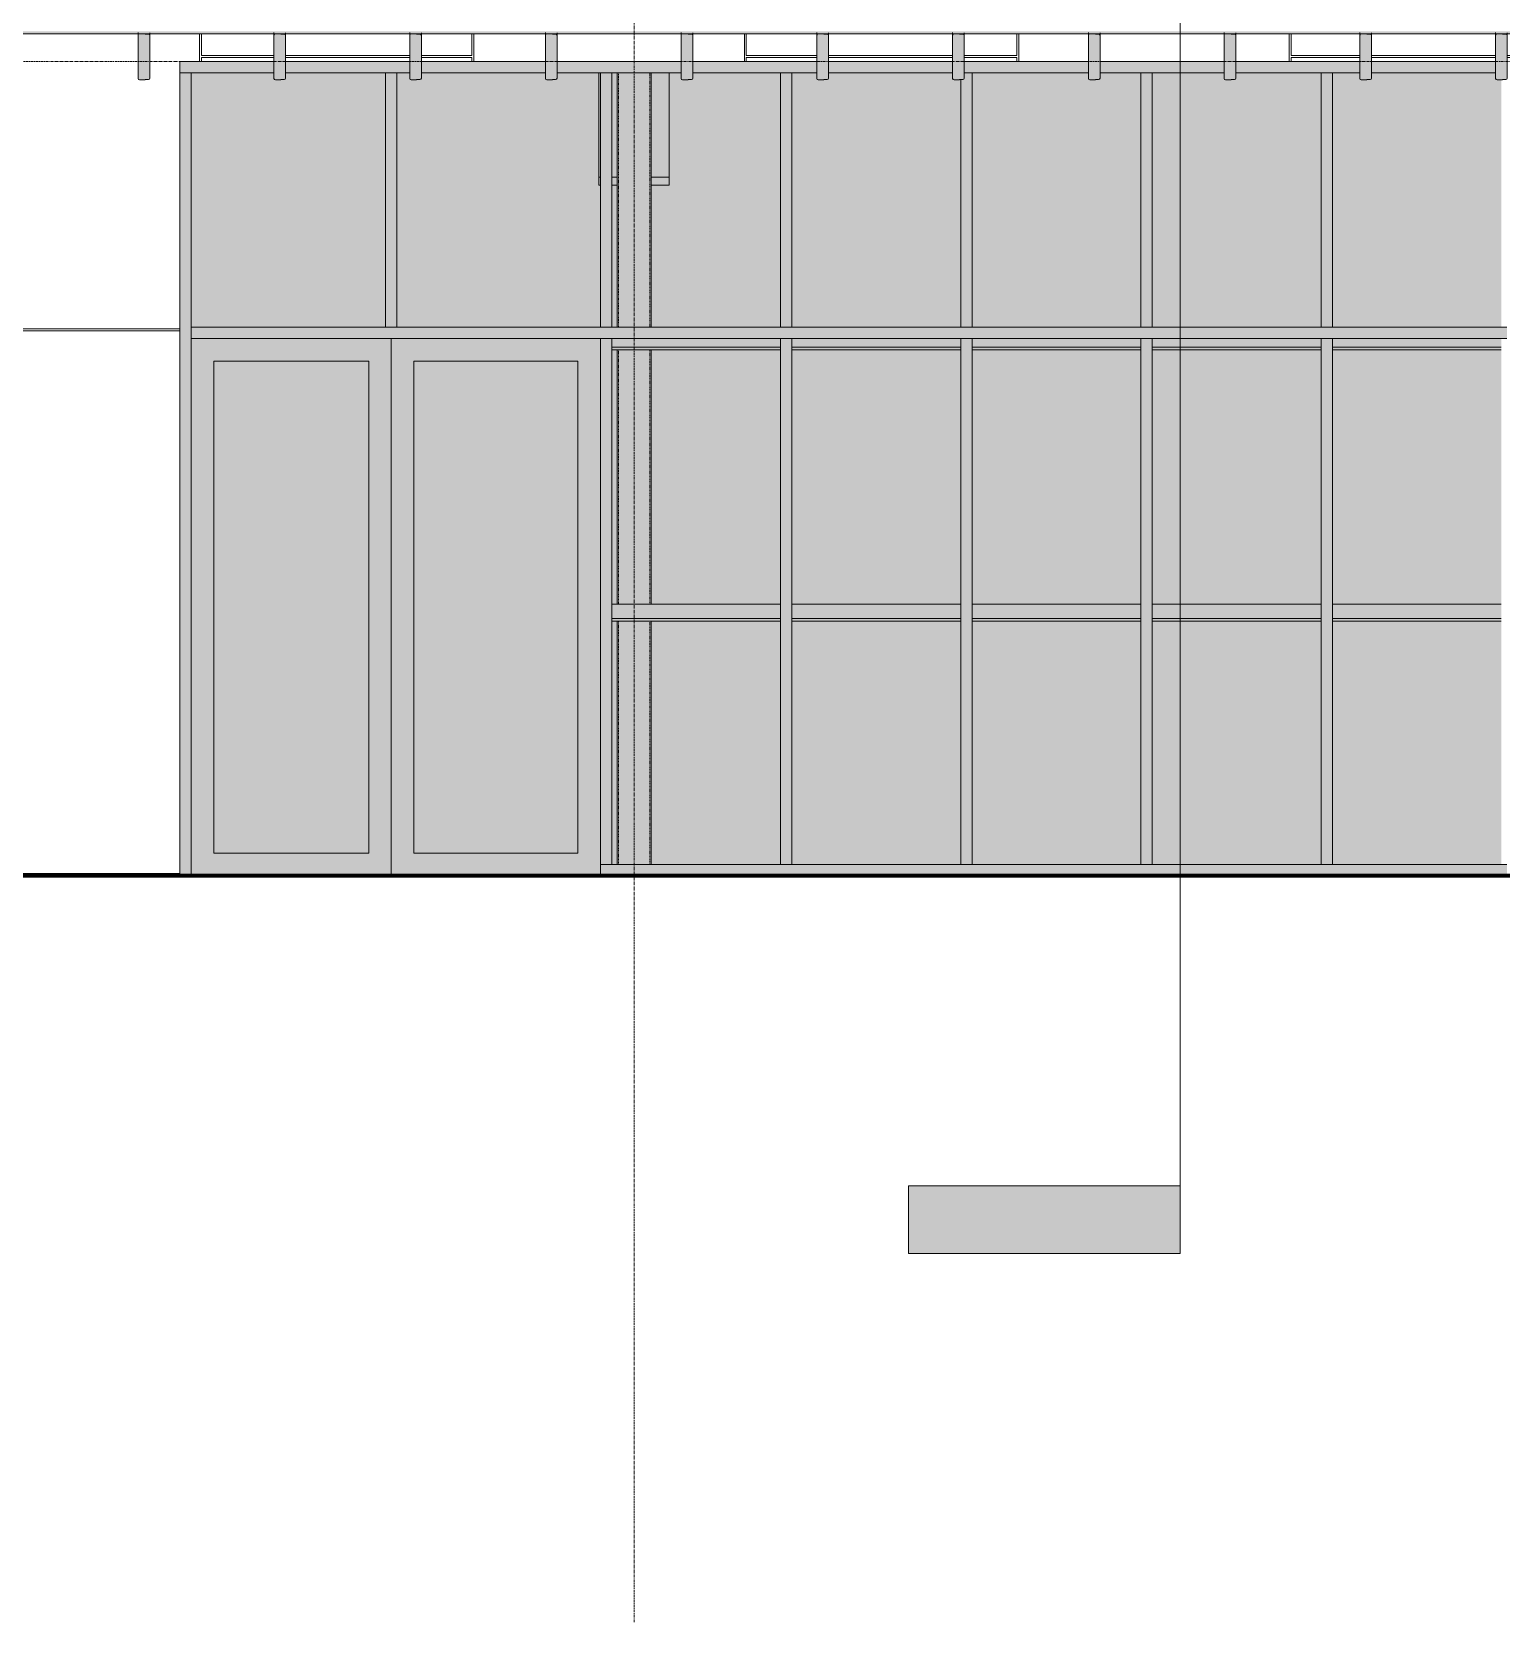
# Model space of a CAD drawing. Header units: inches. Extents: x 20426 to 81837, y -461 to 713.
# Drawn here: x 22447.6 to 22707.4, y -132 to 149.3 of the extents above; entities that cross this region are included whole.
import ezdxf

# ---------------------------------------------------------------- set-up
doc = ezdxf.new("R2010")
doc.units = ezdxf.units.IN
doc.header["$MEASUREMENT"] = 0
doc.linetypes.add('Grid Line 1_2_', pattern=[0.875, 0.5, -0.125, 0.125, -0.125])
doc.linetypes.add('Hidden 1_8_', pattern=[0.1875, 0.125, -0.0625])
for name, color, linetype, lineweight in [('A-DOOR', 31, 'Continuous', 13), ('A-FLOR-LEVL', 51, 'Continuous', 9), ('A-GLAZ-CWMG', 51, 'Continuous', 9), ('A-ROOF', 132, 'Continuous', 13), ('A-WALL-PATT', 111, 'Continuous', 13), ('C-TOPO', 7, 'Continuous', 9), ('G-ANNO-SYMB', 111, 'Continuous', 9), ('I-WALL', 2, 'Continuous', 13), ('S-BEAM', 12, 'Continuous', 9), ('S-COLS', 52, 'Continuous', 9), ('S-GRID', 1, 'Continuous', 9)]:
    doc.layers.add(name, color=color, linetype=linetype, lineweight=lineweight)

# ---------------------------------------------------------------- blocks, each defined once
blk = doc.blocks.new('Girt_C - 8_D-707915-Elevation - West')
at = {"layer": 'S-BEAM'}
h = blk.add_hatch(color=256, dxfattribs=at)
h.paths.add_polyline_path([(21161.55, 47.87), (21191.55, 47.87), (21191.55, 48.05), (21161.55, 48.03), (21161.55, 47.96)], flags=0)
h.paths.add_polyline_path([(21224.05, 47.87), (21224.05, 48.05), (21193.55, 48.03), (21193.55, 47.87)], flags=0)
h.paths.add_polyline_path([(22759.93, 47.87), (22759.93, 48.05), (22741.21, 48.03), (22741.21, 47.87), (22753.15, 47.87)], flags=0)
h.paths.add_polyline_path([(21998.55, 47.87), (22028.55, 47.91), (22028.55, 48.05), (21998.55, 48.03), (21998.55, 47.91)], flags=0)
h.paths.add_polyline_path([(22030.55, 47.87), (22061.05, 47.91), (22061.05, 48.05), (22030.55, 48.03), (22030.55, 47.91)], flags=0)
h.paths.add_polyline_path([(22550.13, 47.87), (22579.98, 47.88), (22579.98, 48.05), (22550.13, 48.03), (22550.13, 47.88)], flags=0)
h.paths.add_polyline_path([(22581.98, 47.87), (22611.82, 47.88), (22611.82, 48.05), (22581.98, 48.03), (22581.98, 47.88)], flags=0)
h.paths.add_polyline_path([(22613.82, 47.87), (22643.67, 47.87), (22643.67, 48.05), (22613.82, 48.03), (22613.82, 47.88)], flags=0)
h.paths.add_polyline_path([(22709.36, 47.87), (22739.21, 47.87), (22739.21, 48.05), (22709.36, 48.03), (22709.36, 47.87)], flags=0)
h.paths.add_polyline_path([(22707.36, 47.87), (22707.36, 48.05), (22677.51, 48.03), (22677.51, 47.87)], flags=0)
h.paths.add_polyline_path([(22675.51, 47.87), (22675.51, 48.05), (22645.67, 48.03), (22645.67, 47.87)], flags=0)
h = blk.add_hatch(color=256, dxfattribs=at)
h.paths.add_polyline_path([(21161.55, 45.5), (21191.55, 45.5), (21191.55, 47.87), (21161.55, 47.87)], flags=0)
h.paths.add_polyline_path([(22759.93, 45.5), (22759.93, 47.87), (22741.21, 47.87), (22741.21, 45.5), (22753.15, 45.5)], flags=0)
h.paths.add_polyline_path([(21193.55, 45.5), (21224.05, 45.5), (21224.05, 47.87), (21193.55, 47.87)], flags=0)
h.paths.add_polyline_path([(22739.21, 45.5), (22739.21, 47.87), (22709.36, 47.87), (22709.36, 45.5), (22724.1, 45.5)], flags=0)
h.paths.add_polyline_path([(21998.55, 45.5), (22028.55, 45.5), (22028.55, 47.87), (21998.55, 47.87)], flags=0)
h.paths.add_polyline_path([(22030.55, 45.5), (22061.05, 45.5), (22061.05, 47.87), (22030.55, 47.87)], flags=0)
h.paths.add_polyline_path([(22550.13, 45.5), (22579.98, 45.5), (22579.98, 47.87), (22550.13, 47.87)], flags=0)
h.paths.add_polyline_path([(22707.36, 45.5), (22707.36, 47.87), (22677.51, 47.87), (22677.51, 45.5)], flags=0)
h.paths.add_polyline_path([(22675.51, 45.5), (22675.51, 47.87), (22645.67, 47.87), (22645.67, 45.5)], flags=0)
h.paths.add_polyline_path([(22581.98, 45.5), (22611.82, 45.5), (22611.82, 47.87), (22581.98, 47.87)], flags=0)
h.paths.add_polyline_path([(22643.67, 45.5), (22643.67, 47.87), (22613.82, 47.87), (22613.82, 45.5)], flags=0)
h = blk.add_hatch(color=256, dxfattribs=at)
h.paths.add_polyline_path([(21161.55, 45.02), (21191.55, 45.02), (21191.55, 45.5), (21161.55, 45.5)], flags=0)
h.paths.add_polyline_path([(22759.93, 45.02), (22759.93, 45.5), (22741.21, 45.5), (22741.21, 45.02), (22753.15, 45.02)], flags=0)
h.paths.add_polyline_path([(21193.55, 45.02), (21224.05, 45.02), (21224.05, 45.5), (21193.55, 45.5)], flags=0)
h.paths.add_polyline_path([(22739.21, 45.02), (22739.21, 45.5), (22709.36, 45.5), (22709.36, 45.02), (22724.1, 45.02)], flags=0)
h.paths.add_polyline_path([(21998.55, 45.02), (22028.55, 45.02), (22028.55, 45.5), (21998.55, 45.5)], flags=0)
h.paths.add_polyline_path([(22030.55, 45.02), (22061.05, 45.02), (22061.05, 45.5), (22030.55, 45.5)], flags=0)
h.paths.add_polyline_path([(22550.13, 45.02), (22579.98, 45.02), (22579.98, 45.5), (22550.13, 45.5)], flags=0)
h.paths.add_polyline_path([(22707.36, 45.02), (22707.36, 45.5), (22677.51, 45.5), (22677.51, 45.02)], flags=0)
h.paths.add_polyline_path([(22675.51, 45.02), (22675.51, 45.5), (22645.67, 45.5), (22645.67, 45.02)], flags=0)
h.paths.add_polyline_path([(22581.98, 45.02), (22611.82, 45.02), (22611.82, 45.5), (22581.98, 45.5)], flags=0)
h.paths.add_polyline_path([(22643.67, 45.02), (22643.67, 45.5), (22613.82, 45.5), (22613.82, 45.02)], flags=0)
for p, q in [((22579.98, 48.05), (22550.13, 48.05)), ((22611.82, 48.05), (22581.98, 48.05)), ((22643.67, 48.05), (22613.82, 48.05)), ((22675.51, 48.05), (22645.67, 48.05)), ((22707.36, 48.05), (22677.51, 48.05)), ((22550.13, 45.5), (22579.98, 45.5)), ((22550.13, 45.02), (22579.98, 45.02)), ((22581.98, 45.5), (22611.82, 45.5)), ((22581.98, 45.02), (22611.82, 45.02)), ((22613.82, 45.5), (22643.67, 45.5)), ((22613.82, 45.02), (22643.67, 45.02)), ((22645.67, 45.5), (22675.51, 45.5)), ((22645.67, 45.02), (22675.51, 45.02)), ((22677.51, 45.5), (22707.36, 45.5)), ((22677.51, 45.02), (22707.36, 45.02))]:
    blk.add_line(p, q, dxfattribs=at)
blk = doc.blocks.new('Girt_C - 8_D-V3-Elevation - West')
at = {"layer": 'S-BEAM'}
h = blk.add_hatch(color=256, dxfattribs=at)
h.paths.add_polyline_path([(22550.13, 93.5), (22579.98, 93.5), (22579.98, 95), (22550.13, 95)], flags=0)
h.paths.add_polyline_path([(21174.75, 93.5), (21191.55, 93.5), (21191.55, 95.87), (21161.55, 95.87), (21161.55, 93.5)], flags=0)
h.paths.add_polyline_path([(22759.93, 93.5), (22759.93, 95), (22741.21, 95), (22741.21, 93.5)], flags=0)
h.paths.add_polyline_path([(22724.1, 93.5), (22739.21, 93.5), (22739.21, 95), (22709.36, 95), (22709.36, 93.5)], flags=0)
h.paths.add_polyline_path([(21193.55, 93.5), (21224.05, 93.5), (21224.05, 95.87), (21193.55, 95.87), (21193.55, 95.18)], flags=0)
h.paths.add_polyline_path([(21998.55, 93.5), (22028.55, 93.5), (22028.55, 95.87), (21998.55, 95.87), (21998.55, 95.18)], flags=0)
h.paths.add_polyline_path([(22707.36, 93.5), (22707.36, 95), (22677.51, 95), (22677.51, 93.5)], flags=0)
h.paths.add_polyline_path([(22030.55, 93.5), (22061.05, 93.5), (22061.05, 95.87), (22030.55, 95.87), (22030.55, 95.18)], flags=0)
h.paths.add_polyline_path([(22675.51, 93.5), (22675.51, 95), (22645.67, 95), (22645.67, 93.5)], flags=0)
h.paths.add_polyline_path([(22643.67, 93.5), (22643.67, 95), (22613.82, 95), (22613.82, 93.5)], flags=0)
h.paths.add_polyline_path([(22611.82, 93.5), (22611.82, 95), (22581.98, 95), (22581.98, 93.5)], flags=0)
h = blk.add_hatch(color=256, dxfattribs=at)
h.paths.add_polyline_path([(22741.21, 93.02), (22759.93, 93.02), (22759.93, 93.5), (22741.21, 93.5)], flags=0)
h.paths.add_polyline_path([(21161.55, 93.02), (21191.55, 93.02), (21191.55, 93.5), (21161.55, 93.5)], flags=0)
h.paths.add_polyline_path([(22739.21, 93.02), (22739.21, 93.5), (22709.36, 93.5), (22709.36, 93.02), (22724.1, 93.02)], flags=0)
h.paths.add_polyline_path([(21193.55, 93.02), (21224.05, 93.02), (21224.05, 93.5), (21193.55, 93.5)], flags=0)
h.paths.add_polyline_path([(21998.55, 93.02), (22028.55, 93.02), (22028.55, 93.5), (21998.55, 93.5)], flags=0)
h.paths.add_polyline_path([(22707.36, 93.02), (22707.36, 93.5), (22677.51, 93.5), (22677.51, 93.02)], flags=0)
h.paths.add_polyline_path([(22030.55, 93.02), (22061.05, 93.02), (22061.05, 93.5), (22030.55, 93.5)], flags=0)
h.paths.add_polyline_path([(22675.51, 93.02), (22675.51, 93.5), (22645.67, 93.5), (22645.67, 93.02)], flags=0)
h.paths.add_polyline_path([(22550.13, 93.02), (22579.98, 93.02), (22579.98, 93.5), (22550.13, 93.5)], flags=0)
h.paths.add_polyline_path([(22643.67, 93.02), (22643.67, 93.5), (22613.82, 93.5), (22613.82, 93.02)], flags=0)
h.paths.add_polyline_path([(22581.98, 93.02), (22611.82, 93.02), (22611.82, 93.5), (22581.98, 93.5)], flags=0)
for p, q in [((22550.13, 93.5), (22579.98, 93.5)), ((22550.13, 93.02), (22579.98, 93.02)), ((22581.98, 93.5), (22611.82, 93.5)), ((22581.98, 93.02), (22611.82, 93.02)), ((22613.82, 93.5), (22643.67, 93.5)), ((22613.82, 93.02), (22643.67, 93.02)), ((22645.67, 93.5), (22675.51, 93.5)), ((22645.67, 93.02), (22675.51, 93.02)), ((22677.51, 93.5), (22707.36, 93.5)), ((22677.51, 93.02), (22707.36, 93.02))]:
    blk.add_line(p, q, dxfattribs=at)
blk = doc.blocks.new('Rectangular Mullion - Rectangular Mullion 1-683500-Elevation - West')
at = {"layer": 'A-GLAZ-CWMG'}
blk.add_hatch(color=256, dxfattribs=at).paths.add_polyline_path([(22475.75, 0), (22475.75, 96), (22473.75, 96), (22473.75, 0)], flags=0)
for p, q in [((22473.75, 96), (22473.75, 0)), ((22475.75, 96), (22475.75, 0))]:
    blk.add_line(p, q, dxfattribs=at)
blk = doc.blocks.new('Rectangular Mullion - Rectangular Mullion 1-598805-Elevation - West')
at = {"layer": 'A-GLAZ-CWMG'}
blk.add_hatch(color=256, dxfattribs=at).paths.add_polyline_path([(22724.1, 0), (22740.21, 0), (22740.21, 2), (22708.36, 2), (22708.36, 0)], flags=0)
blk.add_line((22708.36, 2), (22740.21, 2), dxfattribs=at)
blk = doc.blocks.new('Rectangular Mullion - Rectangular Mullion 1-598806-Elevation - West')
at = {"layer": 'A-GLAZ-CWMG'}
blk.add_hatch(color=256, dxfattribs=at).paths.add_polyline_path([(22569.17, 0), (22580.98, 0), (22580.98, 2), (22548.13, 2), (22548.13, 0)], flags=0)
for p, q in [((22548.13, 0), (22548.13, 2)), ((22548.13, 2), (22580.98, 2))]:
    blk.add_line(p, q, dxfattribs=at)
blk = doc.blocks.new('Door_Single_Storefront - one-598744-Elevation - West')
at = {"layer": 'A-DOOR'}
h = blk.add_hatch(color=256, dxfattribs=at)
h.paths.add_polyline_path([(22548.13, 0), (22548.13, 95), (22511.13, 95), (22511.13, 0)], flags=0)
h.paths.add_polyline_path([(22544.13, 4), (22515.13, 4), (22515.13, 91), (22544.13, 91), (22544.13, 20.17)], flags=0)
blk.add_hatch(color=256, dxfattribs=at).paths.add_polyline_path([(22544.13, 4), (22544.13, 91), (22515.13, 91), (22515.13, 4)], flags=0)
for p, q in [((22548.13, 95), (22511.13, 95)), ((22511.13, 0), (22511.13, 95)), ((22548.13, 95), (22548.13, 0)), ((22515.13, 91), (22515.13, 4)), ((22515.13, 91), (22544.13, 91)), ((22544.13, 4), (22544.13, 91)), ((22515.13, 4), (22544.13, 4))]:
    blk.add_line(p, q, dxfattribs=at)
blk = doc.blocks.new('Door_Single_Storefront - one-683501-Elevation - West')
at = {"layer": 'A-DOOR'}
h = blk.add_hatch(color=256, dxfattribs=at)
h.paths.add_polyline_path([(22475.75, 0), (22511.13, 0), (22511.13, 95), (22475.75, 95)], flags=0)
h.paths.add_polyline_path([(22507.13, 4), (22479.75, 4), (22479.75, 91), (22507.13, 91), (22507.13, 20.17)], flags=0)
blk.add_hatch(color=256, dxfattribs=at).paths.add_polyline_path([(22507.13, 4), (22507.13, 91), (22479.75, 91), (22479.75, 4), (22491.7, 4)], flags=0)
for p, q in [((22475.75, 0), (22475.75, 95)), ((22511.13, 95), (22475.75, 95)), ((22511.13, 95), (22511.13, 0)), ((22479.75, 91), (22479.75, 4)), ((22479.75, 91), (22507.13, 91)), ((22507.13, 4), (22507.13, 91)), ((22479.75, 4), (22507.13, 4))]:
    blk.add_line(p, q, dxfattribs=at)
blk = doc.blocks.new('Rectangular Mullion - Rectangular Mullion 1-592303-Elevation - West')
at = {"layer": 'A-GLAZ-CWMG'}
blk.add_hatch(color=256, dxfattribs=at).paths.add_polyline_path([(22773.05, 2), (22773.05, 95), (22771.05, 95), (22771.05, 2)], flags=0)
for p, q in [((22771.05, 95), (22773.05, 95)), ((22771.05, 95), (22771.05, 2)), ((22773.05, 95), (22773.05, 2)), ((22773.05, 2), (22771.05, 2))]:
    blk.add_line(p, q, dxfattribs=at)
blk = doc.blocks.new('Rectangular Mullion - Rectangular Mullion 1-685206-Elevation - West')
at = {"layer": 'A-GLAZ-CWMG'}
blk.add_hatch(color=256, dxfattribs=at).paths.add_polyline_path([(22475.75, 96), (22475.75, 142), (22473.75, 142), (22473.75, 96)], flags=0)
for p, q in [((22473.75, 142), (22475.75, 142)), ((22473.75, 142), (22473.75, 96)), ((22475.75, 142), (22475.75, 96))]:
    blk.add_line(p, q, dxfattribs=at)
blk = doc.blocks.new('Rectangular Mullion - Rectangular Mullion 1-685201-Elevation - West')
at = {"layer": 'A-GLAZ-CWMG'}
blk.add_hatch(color=256, dxfattribs=at).paths.add_polyline_path([(22771.05, 97), (22773.05, 97), (22773.05, 142), (22771.05, 142), (22771.05, 132.69)], flags=0)
for p, q in [((22771.05, 142), (22773.05, 142)), ((22771.05, 142), (22771.05, 97)), ((22773.05, 142), (22773.05, 97)), ((22773.05, 97), (22771.05, 97))]:
    blk.add_line(p, q, dxfattribs=at)
blk = doc.blocks.new('Rectangular Mullion - Rectangular Mullion 1-V8-Elevation - West')
at = {"layer": 'A-GLAZ-CWMG'}
blk.add_hatch(color=256, dxfattribs=at).paths.add_polyline_path([(22611.82, 97), (22613.82, 97), (22613.82, 142), (22612.44, 142), (22612.41, 140.96), (22612.19, 140.83), (22611.82, 140.83), (22611.82, 132.69)], flags=0)
for p, q in [((22611.82, 140.83), (22611.82, 97)), ((22612.44, 142), (22613.82, 142)), ((22613.82, 142), (22613.82, 97)), ((22613.82, 97), (22611.82, 97))]:
    blk.add_line(p, q, dxfattribs=at)
blk = doc.blocks.new('Rectangular Mullion - Rectangular Mullion 1-598820-Elevation - West')
at = {"layer": 'A-GLAZ-CWMG'}
blk.add_hatch(color=256, dxfattribs=at).paths.add_polyline_path([(22644.67, 95), (22644.67, 97), (22612.82, 97), (22612.82, 95)], flags=0)
for p, q in [((22644.67, 97), (22612.82, 97)), ((22644.67, 95), (22612.82, 95))]:
    blk.add_line(p, q, dxfattribs=at)
blk = doc.blocks.new('Rectangular Mullion - Rectangular Mullion 1-598742-Elevation - West')
at = {"layer": 'A-GLAZ-CWMG'}
blk.add_hatch(color=256, dxfattribs=at).paths.add_polyline_path([(22549.13, 95), (22549.13, 97), (22511.13, 97), (22511.13, 95), (22530.43, 95)], flags=0)
for p, q in [((22549.13, 97), (22511.13, 97)), ((22549.13, 95), (22511.13, 95))]:
    blk.add_line(p, q, dxfattribs=at)
blk = doc.blocks.new('Rectangular Mullion - Rectangular Mullion 1-683499-Elevation - West')
at = {"layer": 'A-GLAZ-CWMG'}
blk.add_hatch(color=256, dxfattribs=at).paths.add_polyline_path([(22511.13, 95), (22511.13, 97), (22475.75, 97), (22475.75, 95), (22491.7, 95)], flags=0)
for p, q in [((22475.75, 95), (22475.75, 97)), ((22511.13, 97), (22475.75, 97)), ((22511.13, 95), (22475.75, 95))]:
    blk.add_line(p, q, dxfattribs=at)
blk = doc.blocks.new('Trex - one-707920-Elevation - West')
at = {"layer": 'S-BEAM'}
for points in [[(22755.61, 140.77), (22755.61, 140.83), (22756.19, 140.83), (22756.41, 140.96), (22756.44, 141.08), (22756.41, 148.7), (22756.19, 148.83), (22755.61, 148.83), (22755.61, 148.89), (22754.63, 148.89), (22754.42, 148.77), (22754.38, 148.64), (22754.42, 140.89), (22754.63, 140.77)], [(22754.38, 148.64), (22754.42, 148.77), (22754.51, 148.86), (22754.42, 148.89), (22754.38, 148.89)], [(22755.61, 148.83), (22756.19, 148.83), (22756.19, 148.89), (22755.61, 148.89)], [(22756.44, 148.58), (22756.41, 148.89), (22756.19, 148.89), (22756.19, 148.83), (22756.32, 148.8), (22756.41, 148.7)]]:
    blk.add_hatch(color=256, dxfattribs=at).paths.add_polyline_path(points, flags=0)
for p, q in [((22754.38, 149.14), (22754.38, 148.64)), ((22756.44, 148.58), (22756.44, 149.08)), ((22754.38, 148.64), (22754.38, 141.02)), ((22755.61, 148.89), (22754.63, 148.89)), ((22755.61, 148.83), (22755.61, 148.89)), ((22756.19, 148.83), (22755.61, 148.83)), ((22756.44, 141.08), (22756.44, 148.58)), ((22754.63, 140.77), (22755.61, 140.77)), ((22755.61, 140.77), (22755.61, 140.83)), ((22755.61, 140.83), (22756.19, 140.83))]:
    blk.add_line(p, q, dxfattribs=at)
for centre, start_param, end_param in [((22754.63, 148.64), 1.570796, 3.141593), ((22756.19, 148.58), 0, 1.570796), ((22754.63, 141.02), 3.141593, 4.712389), ((22756.19, 141.08), 4.712389, 6.283185)]:
    blk.add_ellipse(centre, major_axis=(0.25, 0), ratio=0.999133, start_param=start_param, end_param=end_param, dxfattribs=at)
blk = doc.blocks.new('Rectangular Mullion - Rectangular Mullion 1-685145-Elevation - West')
at = {"layer": 'A-GLAZ-CWMG'}
h = blk.add_hatch(color=256, dxfattribs=at)
h.paths.add_polyline_path([(22549.13, 142), (22549.13, 144), (22540.44, 144), (22540.44, 142)], flags=0)
h.paths.add_polyline_path([(22514.38, 142), (22514.38, 144), (22511.13, 144), (22511.13, 142)], flags=0)
h.paths.add_polyline_path([(22516.44, 142), (22538.38, 142), (22538.38, 144), (22516.44, 144), (22516.44, 142.06)], flags=0)
for p, q in [((22514.38, 144), (22511.13, 144)), ((22538.38, 144), (22516.44, 144)), ((22549.13, 144), (22540.44, 144)), ((22514.38, 142), (22511.13, 142)), ((22538.38, 142), (22516.44, 142)), ((22549.13, 142), (22540.44, 142))]:
    blk.add_line(p, q, dxfattribs=at)
blk = doc.blocks.new('Rectangular Mullion - Rectangular Mullion 1-685146-Elevation - West')
at = {"layer": 'A-GLAZ-CWMG'}
h = blk.add_hatch(color=256, dxfattribs=at)
h.paths.add_polyline_path([(22549.13, 142), (22562.38, 142), (22562.38, 144), (22549.13, 144)], flags=0)
h.paths.add_polyline_path([(22578.85, 142), (22580.98, 142), (22580.98, 144), (22564.44, 144), (22564.44, 142), (22569.17, 142)], flags=0)
for p, q in [((22562.38, 144), (22549.13, 144)), ((22580.98, 144), (22564.44, 144)), ((22562.38, 142), (22549.13, 142)), ((22580.98, 142), (22564.44, 142))]:
    blk.add_line(p, q, dxfattribs=at)
blk = doc.blocks.new('Rectangular Mullion - Rectangular Mullion 1-V17-Elevation - West')
at = {"layer": 'A-GLAZ-CWMG'}
h = blk.add_hatch(color=256, dxfattribs=at)
h.paths.add_polyline_path([(22588.53, 142), (22610.38, 142), (22610.38, 144), (22588.44, 144), (22588.44, 142)], flags=0)
h.paths.add_polyline_path([(22586.38, 142), (22586.38, 144), (22580.98, 144), (22580.98, 142)], flags=0)
h.paths.add_polyline_path([(22612.44, 142), (22612.82, 142), (22612.82, 144), (22612.44, 144), (22612.44, 142.06)], flags=0)
for p, q in [((22586.38, 144), (22580.98, 144)), ((22610.38, 144), (22588.44, 144)), ((22612.82, 144), (22612.44, 144)), ((22586.38, 142), (22580.98, 142)), ((22610.38, 142), (22588.44, 142)), ((22612.82, 142), (22612.44, 142))]:
    blk.add_line(p, q, dxfattribs=at)
blk = doc.blocks.new('Rectangular Mullion - Rectangular Mullion 1-V18-Elevation - West')
at = {"layer": 'A-GLAZ-CWMG'}
h = blk.add_hatch(color=256, dxfattribs=at)
h.paths.add_polyline_path([(22636.95, 142), (22644.67, 142), (22644.67, 144), (22636.44, 144), (22636.44, 142)], flags=0)
h.paths.add_polyline_path([(22617.58, 142), (22634.38, 142), (22634.38, 144), (22612.82, 144), (22612.82, 142)], flags=0)
for p, q in [((22634.38, 144), (22612.82, 144)), ((22644.67, 144), (22636.44, 144)), ((22634.38, 142), (22612.82, 142)), ((22644.67, 142), (22636.44, 142))]:
    blk.add_line(p, q, dxfattribs=at)
blk = doc.blocks.new('Rectangular Mullion - Rectangular Mullion 1-V19-Elevation - West')
at = {"layer": 'A-GLAZ-CWMG'}
h = blk.add_hatch(color=256, dxfattribs=at)
h.paths.add_polyline_path([(22644.67, 142), (22658.38, 142), (22658.38, 144), (22644.67, 144)], flags=0)
h.paths.add_polyline_path([(22675.68, 142), (22676.51, 142), (22676.51, 144), (22660.44, 144), (22660.44, 142), (22666, 142)], flags=0)
for p, q in [((22658.38, 144), (22644.67, 144)), ((22676.51, 144), (22660.44, 144)), ((22658.38, 142), (22644.67, 142)), ((22676.51, 142), (22660.44, 142))]:
    blk.add_line(p, q, dxfattribs=at)
blk = doc.blocks.new('Rectangular Mullion - Rectangular Mullion 1-V20-Elevation - West')
at = {"layer": 'A-GLAZ-CWMG'}
h = blk.add_hatch(color=256, dxfattribs=at)
h.paths.add_polyline_path([(22682.38, 142), (22682.38, 144), (22676.51, 144), (22676.51, 142)], flags=0)
h.paths.add_polyline_path([(22684.44, 142), (22706.38, 142), (22706.38, 144), (22684.44, 144), (22684.44, 142.06)], flags=0)
for p, q in [((22682.38, 144), (22676.51, 144)), ((22706.38, 144), (22684.44, 144)), ((22682.38, 142), (22676.51, 142)), ((22706.38, 142), (22684.44, 142))]:
    blk.add_line(p, q, dxfattribs=at)
blk = doc.blocks.new('Rectangular Mullion - Rectangular Mullion 1-689377-Elevation - West')
at = {"layer": 'A-GLAZ-CWMG'}
h = blk.add_hatch(color=256, dxfattribs=at)
h.paths.add_polyline_path([(22492.44, 142), (22511.13, 142), (22511.13, 144), (22492.44, 144)], flags=0)
h.paths.add_polyline_path([(22482.01, 142), (22490.38, 142), (22490.38, 144), (22473.75, 144), (22473.75, 142)], flags=0)
for p, q in [((22473.75, 142), (22473.75, 144)), ((22490.38, 144), (22473.75, 144)), ((22511.13, 144), (22492.44, 144)), ((22490.38, 142), (22473.75, 142)), ((22511.13, 142), (22492.44, 142))]:
    blk.add_line(p, q, dxfattribs=at)
blk = doc.blocks.new('HSS-Hollow Structural Section-Column - HSS6X6X1_4-V22-Elevation - West')
at = {"layer": 'S-COLS'}
h = blk.add_hatch(color=256, dxfattribs=at)
h.paths.add_polyline_path([(22551.52, 2), (22551.52, 2), (22551.52, 45.02), (22551.05, 45.02), (22551.05, 2), (22551.29, 2)], flags=0)
h.paths.add_polyline_path([(22551.23, 48.05), (22551.52, 48.05), (22551.52, 93.02), (22551.05, 93.02), (22551.09, 48.05), (22551.12, 48.05)], flags=0)
h.paths.add_polyline_path([(22551.52, 97), (22551.52, 142), (22551.05, 142), (22551.07, 97), (22551.36, 97)], flags=0)
h = blk.add_hatch(color=256, dxfattribs=at)
h.paths.add_polyline_path([(22551.52, 2), (22556.59, 2), (22556.59, 45.02), (22551.52, 45.02), (22551.52, 20.17)], flags=0)
h.paths.add_polyline_path([(22551.52, 48.05), (22556.59, 48.05), (22556.59, 93.02), (22551.52, 93.02), (22551.52, 57.68)], flags=0)
h.paths.add_polyline_path([(22551.52, 97), (22556.59, 97), (22556.59, 142), (22551.52, 142), (22551.52, 113.93)], flags=0)
h = blk.add_hatch(color=256, dxfattribs=at)
h.paths.add_polyline_path([(22556.82, 2), (22557.05, 2), (22557.03, 45.02), (22556.59, 45.02), (22556.59, 2)], flags=0)
h.paths.add_polyline_path([(22556.74, 48.05), (22557.05, 48.05), (22557.01, 93.02), (22556.59, 93.02), (22556.59, 48.05)], flags=0)
h.paths.add_polyline_path([(22556.66, 97), (22557.05, 97), (22557.05, 142), (22556.59, 142), (22556.59, 97)], flags=0)
for p, q in [((22551.05, 142), (22551.05, 97)), ((22557.05, 97), (22557.05, 142)), ((22551.05, 93.02), (22551.05, 48.05)), ((22557.05, 48.05), (22557.05, 93.02)), ((22551.05, 45.02), (22551.05, 2)), ((22557.05, 2), (22557.05, 45.02))]:
    blk.add_line(p, q, dxfattribs=at)
at = {"layer": 'S-COLS', "linetype": 'Hidden 1_8_'}
for p, q in [((22551.29, 142), (22551.29, 97)), ((22556.82, 97), (22556.82, 142)), ((22551.29, 93.02), (22551.29, 48.05)), ((22556.82, 48.05), (22556.82, 93.02)), ((22551.29, 45.02), (22551.29, 2)), ((22556.82, 2), (22556.82, 45.02))]:
    blk.add_line(p, q, dxfattribs=at)
blk = doc.blocks.new('W-Wide Flange - W21X166-689610-Elevation - West')
at = {"layer": 'S-BEAM'}
h = blk.add_hatch(color=256, dxfattribs=at)
h.paths.add_polyline_path([(22550.13, 123.52), (22551.05, 123.52), (22551.05, 142), (22550.13, 142), (22550.13, 128)], flags=0)
h.paths.add_polyline_path([(22548.13, 123.52), (22548.13, 142), (22547.85, 142), (22547.85, 123.52)], flags=0)
blk.add_hatch(color=256, dxfattribs=at).paths.add_polyline_path([(22559.48, 123.52), (22560.25, 123.52), (22560.25, 142), (22557.05, 142), (22557.05, 123.52)], flags=0)
h = blk.add_hatch(color=256, dxfattribs=at)
h.paths.add_polyline_path([(22548.13, 122.16), (22548.13, 123.52), (22547.85, 123.52), (22547.85, 122.16)], flags=0)
h.paths.add_polyline_path([(22551.05, 122.16), (22551.05, 123.52), (22550.13, 123.52), (22550.13, 122.16)], flags=0)
h.paths.add_polyline_path([(22557.05, 122.16), (22560.25, 122.16), (22560.25, 123.52), (22557.05, 123.52), (22557.05, 122.75)], flags=0)
for p, q in [((22547.85, 142), (22547.85, 123.52)), ((22560.25, 123.52), (22560.25, 142)), ((22547.85, 123.52), (22547.85, 122.16)), ((22548.13, 123.52), (22547.85, 123.52)), ((22547.85, 122.16), (22548.13, 122.16)), ((22551.06, 123.52), (22550.13, 123.52)), ((22550.13, 122.16), (22551.06, 122.16)), ((22560.25, 123.52), (22557.05, 123.52)), ((22557.05, 122.16), (22560.25, 122.16)), ((22560.25, 122.16), (22560.25, 123.52))]:
    blk.add_line(p, q, dxfattribs=at)
blk = doc.blocks.new('Section - 3_32_ x 3_8_-18514-Elevation - West')
at = {"layer": 'G-ANNO-SYMB'}
blk.add_hatch(color=256, dxfattribs=at).paths.add_polyline_path([(22602.59, -54.82), (22650.59, -54.82), (22650.59, -66.82), (22602.59, -66.82)], flags=0)
for p, q in [((22602.59, -54.82), (22602.59, -66.82)), ((22650.59, -54.82), (22602.59, -54.82)), ((22650.59, -66.82), (22650.59, -54.82)), ((22602.59, -66.82), (22650.59, -66.82))]:
    blk.add_line(p, q, dxfattribs=at)

msp = doc.modelspace()

# ---------------------------------------------------------------- hatches: boundary and pattern name
at = {"layer": 'A-ROOF'}
msp.add_hatch(color=256, dxfattribs=at).paths.add_polyline_path([(22840.3, 148.89), (22844.63, 148.89), (22844.63, 149.36), (22370.63, 149.36), (22370.65, 148.89), (22820.93, 148.89)], flags=0)
at = {"layer": 'A-WALL-PATT', "lineweight": 9}
h = msp.add_hatch(dxfattribs=at)
h.set_pattern_fill('FP_2', color=256, style=0, pattern_type=2)
h.set_pattern_definition([(90, (22862.49, 0.33), (96.333, -6e-15), [96, -0.333]), (90, (22814.66, 0.33), (96.333, -6e-15), [96, -0.333]), (0, (22766.49, 48.33), (0, -96.333), [47.833, -48.5]), (0, (22766.49, 48.67), (0, -96.333), [47.833, -48.5]), (0, (22814.49, 0), (0, -96.333), [48, -48.333]), (0, (22814.66, 0.33), (0, -96.333), [47.833, -48.5]), (90, (22862.82, 48.67), (96.333, -6e-15), [47.667, -48.666]), (90, (22814.32, 48.67), (96.333, -6e-15), [47.667, -48.666]), (90, (22862.82, 0), (96.333, -6e-15), [48.333, -48]), (90, (22814.32, 0), (96.333, -6e-15), [48.333, -48])])
h.paths.add_polyline_path([(22414.23, 0), (22473.75, 0), (22473.75, 144), (22490.38, 144), (22490.38, 148.89), (22468.44, 148.89), (22468.41, 140.96), (22468.19, 140.83), (22467.61, 140.83), (22467.61, 140.77), (22466.63, 140.77), (22466.42, 140.89), (22466.38, 141.08), (22466.38, 148.89), (22444.44, 148.89), (22444.41, 140.96), (22444.19, 140.83), (22443.61, 140.83), (22443.61, 140.77), (22442.63, 140.77), (22442.42, 140.89), (22442.38, 141.08), (22442.38, 148.89), (22420.44, 148.89), (22420.41, 140.96), (22420.19, 140.83), (22419.61, 140.83), (22419.61, 140.77), (22418.63, 140.77), (22418.42, 140.89), (22418.38, 141.08), (22418.38, 148.89), (22396.44, 148.89), (22396.41, 140.96), (22396.19, 140.83), (22395.61, 140.83), (22395.61, 140.77), (22394.63, 140.77), (22394.42, 140.89), (22394.38, 141.08), (22394.38, 148.89), (22372.44, 148.89), (22372.41, 140.96), (22372.19, 140.83), (22371.61, 140.83), (22371.61, 140.77), (22370.63, 140.77), (22370.42, 140.89), (22370.38, 141.08), (22370.38, 151.93), (22348.44, 151.93), (22348.41, 143.95), (22348.19, 143.83), (22347.61, 143.83), (22347.61, 143.77), (22346.63, 143.77), (22346.42, 143.89), (22346.38, 144.08), (22346.38, 151.93), (22335.55, 151.93), (22335.55, 0), (22336.76, 0)], flags=0)
h.paths.add_polyline_path([(22730.38, 144), (22730.38, 148.89), (22708.44, 148.89), (22708.44, 144), (22728.94, 144)], flags=0)
h.paths.add_polyline_path([(22757.99, 144), (22760.43, 144), (22760.43, 148.89), (22756.44, 148.89), (22756.44, 144)], flags=0)
h.paths.add_polyline_path([(22732.44, 144), (22754.38, 144), (22754.38, 148.89), (22732.44, 148.89), (22732.44, 146.75)], flags=0)
h.paths.add_polyline_path([(22492.44, 144), (22514.38, 144), (22514.38, 148.89), (22492.44, 148.89), (22492.44, 148.58)], flags=0)
h.paths.add_polyline_path([(22516.44, 144), (22538.38, 144), (22538.38, 148.89), (22516.44, 148.89), (22516.44, 148.58)], flags=0)
h.paths.add_polyline_path([(22549.13, 144), (22562.38, 144), (22562.38, 148.89), (22540.44, 148.89), (22540.44, 144), (22545.03, 144)], flags=0)
h.paths.add_polyline_path([(22564.44, 144), (22586.38, 144), (22586.38, 148.89), (22564.44, 148.89), (22564.44, 148.58)], flags=0)
h.paths.add_polyline_path([(22706.38, 144), (22706.38, 148.89), (22684.44, 148.89), (22684.44, 144), (22704.73, 144)], flags=0)
h.paths.add_polyline_path([(22588.44, 144), (22610.38, 144), (22610.38, 148.89), (22588.44, 148.89), (22588.44, 148.58)], flags=0)
h.paths.add_polyline_path([(22612.44, 144), (22634.38, 144), (22634.38, 148.89), (22612.44, 148.89), (22612.44, 148.58)], flags=0)
h.paths.add_polyline_path([(22636.44, 144), (22658.38, 144), (22658.38, 148.89), (22636.44, 148.89), (22636.44, 148.58)], flags=0)
h.paths.add_polyline_path([(22660.44, 144), (22682.38, 144), (22682.38, 148.89), (22660.44, 148.89), (22660.44, 148.58)], flags=0)
h.paths.add_polyline_path([(22756.41, 148.7), (22756.32, 148.8), (22756.32, 148.76)], flags=0)
h.paths.add_polyline_path([(22732.41, 148.7), (22732.32, 148.8), (22732.32, 148.76)], flags=0)
h.paths.add_polyline_path([(22684.41, 148.7), (22684.32, 148.8), (22684.32, 148.76)], flags=0)
h.paths.add_polyline_path([(22660.41, 148.7), (22660.32, 148.8), (22660.32, 148.76)], flags=0)
h.paths.add_polyline_path([(22708.41, 148.7), (22708.32, 148.8), (22708.32, 148.76)], flags=0)
h.paths.add_polyline_path([(22588.41, 148.7), (22588.32, 148.8), (22588.32, 148.76)], flags=0)
h.paths.add_polyline_path([(22636.41, 148.7), (22636.32, 148.8), (22636.32, 148.76)], flags=0)
h.paths.add_polyline_path([(22612.41, 148.7), (22612.32, 148.8), (22612.32, 148.76)], flags=0)
h.paths.add_polyline_path([(22564.41, 148.7), (22564.32, 148.8), (22564.32, 148.75)], flags=0)
h.paths.add_polyline_path([(22516.41, 148.7), (22516.32, 148.8), (22516.32, 148.76)], flags=0)
h.paths.add_polyline_path([(22540.41, 148.7), (22540.32, 148.8), (22540.32, 148.76)], flags=0)
h.paths.add_polyline_path([(22492.41, 148.7), (22492.32, 148.8), (22492.32, 148.76)], flags=0)
h.paths.add_polyline_path([(22420.41, 148.7), (22420.32, 148.8), (22420.32, 148.76)], flags=0)
h.paths.add_polyline_path([(22444.41, 148.7), (22444.32, 148.8), (22444.32, 148.76)], flags=0)
h.paths.add_polyline_path([(22396.41, 148.7), (22396.32, 148.8), (22396.32, 148.76)], flags=0)
h.paths.add_polyline_path([(22468.41, 148.7), (22468.32, 148.8), (22468.32, 148.76)], flags=0)
h.paths.add_polyline_path([(22372.41, 148.7), (22372.32, 148.8), (22372.32, 148.76)], flags=0)
h.paths.add_polyline_path([(22348.41, 151.7), (22348.32, 151.79), (22348.32, 151.75)], flags=0)
h.paths.add_polyline_path([(22760.43, 154.3), (22760.43, 240), (22335.55, 240), (22335.55, 154.3), (22757.99, 154.3)], flags=0)
at = {"layer": 'I-WALL'}
h = msp.add_hatch(color=256, dxfattribs=at)
h.paths.add_polyline_path([(22550.13, 2), (22551.05, 2), (22551.05, 45.02), (22550.13, 45.02), (22550.13, 20.17)], flags=0)
h.paths.add_polyline_path([(22557.05, 2), (22579.98, 2), (22579.98, 45.02), (22557.05, 45.02), (22557.05, 20.17)], flags=0)
h.paths.add_polyline_path([(22675.51, 2), (22675.51, 45.02), (22645.67, 45.02), (22645.67, 2), (22653.6, 2)], flags=0)
h.paths.add_polyline_path([(22677.51, 2), (22707.36, 2), (22707.36, 45.02), (22677.51, 45.02), (22677.51, 20.32)], flags=0)
h.paths.add_polyline_path([(22709.36, 2), (22739.21, 2), (22739.21, 45.02), (22709.36, 45.02), (22709.36, 12.51)], flags=0)
h.paths.add_polyline_path([(22581.98, 2), (22611.82, 2), (22611.82, 45.02), (22581.98, 45.02), (22581.98, 37.05)], flags=0)
h.paths.add_polyline_path([(22613.82, 2), (22643.67, 2), (22643.67, 45.02), (22613.82, 45.02), (22613.82, 20.57)], flags=0)
h.paths.add_polyline_path([(22741.21, 2), (22755.05, 2), (22755.05, 45.02), (22741.21, 45.02), (22741.21, 4.71)], flags=0)
h.paths.add_polyline_path([(22677.51, 48.05), (22707.36, 48.05), (22707.36, 93.02), (22677.51, 93.02)], flags=0)
h.paths.add_polyline_path([(22611.82, 48.05), (22611.82, 93.02), (22581.98, 93.02), (22581.98, 48.05)], flags=0)
h.paths.add_polyline_path([(22569.17, 48.05), (22579.98, 48.05), (22579.98, 93.02), (22557.05, 93.02), (22557.05, 48.05), (22564.33, 48.05)], flags=0)
h.paths.add_polyline_path([(22739.21, 48.05), (22739.21, 93.02), (22709.36, 93.02), (22709.36, 48.05), (22724.1, 48.05)], flags=0)
h.paths.add_polyline_path([(22645.67, 48.05), (22675.51, 48.05), (22675.51, 93.02), (22645.67, 93.02)], flags=0)
h.paths.add_polyline_path([(22755.05, 48.05), (22755.05, 93.02), (22741.21, 93.02), (22741.21, 48.05), (22753.15, 48.05)], flags=0)
h.paths.add_polyline_path([(22550.13, 48.05), (22551.05, 48.05), (22551.05, 93.02), (22550.13, 93.02), (22550.13, 51.53)], flags=0)
h.paths.add_polyline_path([(22613.82, 48.05), (22643.67, 48.05), (22643.67, 93.02), (22613.82, 93.02)], flags=0)
h.paths.add_polyline_path([(22557.05, 97), (22579.98, 97), (22579.98, 142), (22564.44, 142), (22564.41, 140.96), (22564.19, 140.83), (22563.61, 140.83), (22563.61, 140.77), (22562.63, 140.77), (22562.42, 140.89), (22562.38, 141.08), (22562.38, 142), (22560.25, 142), (22560.25, 122.16), (22557.05, 122.16), (22557.05, 113.93)], flags=0)
h.paths.add_polyline_path([(22551.05, 97), (22551.05, 122.16), (22550.13, 122.16), (22550.13, 97)], flags=0)
h.paths.add_polyline_path([(22645.67, 97), (22675.51, 97), (22675.51, 142), (22660.44, 142), (22660.41, 140.96), (22660.19, 140.83), (22659.61, 140.83), (22659.61, 140.77), (22658.63, 140.77), (22658.42, 140.89), (22658.38, 141.08), (22658.38, 142), (22645.67, 142), (22645.67, 132.69)], flags=0)
h.paths.add_polyline_path([(22643.67, 97), (22643.67, 142), (22636.44, 142), (22636.41, 140.96), (22636.19, 140.83), (22635.61, 140.83), (22635.61, 140.77), (22634.63, 140.77), (22634.42, 140.89), (22634.38, 141.08), (22634.38, 142), (22613.82, 142), (22613.82, 97)], flags=0)
h.paths.add_polyline_path([(22548.13, 97), (22548.13, 122.16), (22547.85, 122.16), (22547.85, 142), (22540.44, 142), (22540.41, 140.96), (22540.11, 140.83), (22539.61, 140.83), (22539.61, 140.77), (22538.63, 140.77), (22538.42, 140.89), (22538.38, 141.08), (22538.38, 142), (22516.44, 142), (22516.41, 140.96), (22516.19, 140.83), (22515.61, 140.83), (22515.61, 140.77), (22514.63, 140.77), (22514.42, 140.89), (22514.38, 141.08), (22514.38, 142), (22512.13, 142), (22512.13, 97), (22547.85, 97)], flags=0)
h.paths.add_polyline_path([(22611.82, 97), (22611.82, 140.83), (22611.61, 140.83), (22611.61, 140.77), (22610.63, 140.77), (22610.42, 140.89), (22610.38, 141.08), (22610.38, 142), (22588.44, 142), (22588.41, 140.96), (22588.19, 140.83), (22587.61, 140.83), (22587.61, 140.77), (22586.63, 140.77), (22586.42, 140.89), (22586.38, 141.08), (22586.38, 142), (22581.98, 142), (22581.98, 97), (22607.9, 97)], flags=0)
h.paths.add_polyline_path([(22755.05, 97), (22755.05, 122.16), (22751.85, 122.16), (22751.85, 142), (22741.21, 142), (22741.21, 97), (22743.47, 97)], flags=0)
h.paths.add_polyline_path([(22677.51, 97), (22707.36, 97), (22707.36, 140.77), (22706.63, 140.77), (22706.42, 140.89), (22706.38, 141.08), (22706.38, 142), (22684.44, 142), (22684.41, 140.96), (22684.19, 140.83), (22683.61, 140.83), (22683.61, 140.77), (22682.63, 140.77), (22682.42, 140.89), (22682.38, 141.08), (22682.38, 142), (22677.51, 142), (22677.51, 132.69)], flags=0)
h.paths.add_polyline_path([(22739.21, 97), (22739.21, 142), (22732.44, 142), (22732.41, 140.96), (22732.19, 140.83), (22731.61, 140.83), (22731.61, 140.77), (22730.63, 140.77), (22730.42, 140.89), (22730.38, 141.08), (22730.38, 142), (22709.36, 142), (22709.36, 97), (22724.1, 97)], flags=0)
h.paths.add_polyline_path([(22510.13, 97), (22510.13, 142), (22492.44, 142), (22492.41, 140.96), (22492.19, 140.83), (22491.61, 140.83), (22491.61, 140.77), (22490.63, 140.77), (22490.42, 140.89), (22490.38, 141.08), (22490.38, 142), (22475.75, 142), (22475.75, 97), (22491.7, 97)], flags=0)

# ---------------------------------------------------------------- linework, layer by layer
at = {"layer": 'A-FLOR-LEVL', "linetype": 'Grid Line 1_2_'}
for p, q in [((20426.1, 144), (23162.87, 144)), ((20426.1, 0), (23162.87, 0))]:
    msp.add_line(p, q, dxfattribs=at)
at = {"layer": 'A-ROOF'}
msp.add_line((22844.63, 148.89), (22370.63, 148.89), dxfattribs=at)
at = {"layer": 'C-TOPO', "lineweight": 70}
for p, q in [((22653.6, 0), (21049.12, 0)), ((22885.59, 0), (22653.6, 0))]:
    msp.add_line(p, q, dxfattribs=at)
at = {"layer": 'C-TOPO'}
for q in [(21049.12, 0), (22885.59, 0)]:
    msp.add_line((22653.6, 0), q, dxfattribs=at)
at = {"layer": 'G-ANNO-SYMB'}
msp.add_line((22650.59, 545.16), (22650.59, -54.82), dxfattribs=at)
at = {"layer": 'S-GRID', "linetype": 'Grid Line 1_2_'}
msp.add_line((22554.05, -132), (22554.05, 648.66), dxfattribs=at)

# ---------------------------------------------------------------- block references
at = {"layer": 'A-DOOR'}
for name in ['Door_Single_Storefront - one-683501-Elevation - West', 'Door_Single_Storefront - one-598744-Elevation - West']:
    msp.add_blockref(name, (0, 0), dxfattribs=at)
at = {"layer": 'A-GLAZ-CWMG'}
for name, p in [('Rectangular Mullion - Rectangular Mullion 1-689377-Elevation - West', (0, 0)), ('Rectangular Mullion - Rectangular Mullion 1-685145-Elevation - West', (0, 0)), ('Rectangular Mullion - Rectangular Mullion 1-685146-Elevation - West', (0, 0)), ('Rectangular Mullion - Rectangular Mullion 1-V17-Elevation - West', (0, 0)), ('Rectangular Mullion - Rectangular Mullion 1-V18-Elevation - West', (0, 0)), ('Rectangular Mullion - Rectangular Mullion 1-V19-Elevation - West', (0, 0)), ('Rectangular Mullion - Rectangular Mullion 1-V20-Elevation - West', (0, 0)), ('Rectangular Mullion - Rectangular Mullion 1-685206-Elevation - West', (0, 0)), ('Rectangular Mullion - Rectangular Mullion 1-685201-Elevation - West', (-260.92, 0)), ('Rectangular Mullion - Rectangular Mullion 1-685201-Elevation - West', (-222.92, 0)), ('Rectangular Mullion - Rectangular Mullion 1-685201-Elevation - West', (-191.08, 0)), ('Rectangular Mullion - Rectangular Mullion 1-V8-Elevation - West', (0, 0)), ('Rectangular Mullion - Rectangular Mullion 1-685201-Elevation - West', (-127.38, 0)), ('Rectangular Mullion - Rectangular Mullion 1-685201-Elevation - West', (-95.54, 0)), ('Rectangular Mullion - Rectangular Mullion 1-683500-Elevation - West', (0, 0)), ('Rectangular Mullion - Rectangular Mullion 1-683499-Elevation - West', (0, 0)), ('Rectangular Mullion - Rectangular Mullion 1-598742-Elevation - West', (0, 0)), ('Rectangular Mullion - Rectangular Mullion 1-598820-Elevation - West', (-63.69, 0)), ('Rectangular Mullion - Rectangular Mullion 1-598820-Elevation - West', (-31.85, 0)), ('Rectangular Mullion - Rectangular Mullion 1-598820-Elevation - West', (0, 0)), ('Rectangular Mullion - Rectangular Mullion 1-598820-Elevation - West', (31.85, 0)), ('Rectangular Mullion - Rectangular Mullion 1-598820-Elevation - West', (63.69, 0)), ('Rectangular Mullion - Rectangular Mullion 1-592303-Elevation - West', (-222.92, 0)), ('Rectangular Mullion - Rectangular Mullion 1-592303-Elevation - West', (-191.08, 0)), ('Rectangular Mullion - Rectangular Mullion 1-592303-Elevation - West', (-159.23, 0)), ('Rectangular Mullion - Rectangular Mullion 1-592303-Elevation - West', (-127.38, 0)), ('Rectangular Mullion - Rectangular Mullion 1-592303-Elevation - West', (-95.54, 0)), ('Rectangular Mullion - Rectangular Mullion 1-598806-Elevation - West', (0, 0)), ('Rectangular Mullion - Rectangular Mullion 1-598805-Elevation - West', (-127.38, 0)), ('Rectangular Mullion - Rectangular Mullion 1-598805-Elevation - West', (-95.54, 0)), ('Rectangular Mullion - Rectangular Mullion 1-598805-Elevation - West', (-63.69, 0)), ('Rectangular Mullion - Rectangular Mullion 1-598805-Elevation - West', (-31.85, 0))]:
    msp.add_blockref(name, p, dxfattribs=at)
at = {"layer": 'G-ANNO-SYMB'}
msp.add_blockref('Section - 3_32_ x 3_8_-18514-Elevation - West', (0, 0), dxfattribs=at)
at = {"layer": 'S-BEAM'}
for name, p in [('Trex - one-707920-Elevation - West', (-288, 0)), ('Trex - one-707920-Elevation - West', (-264, 0)), ('Trex - one-707920-Elevation - West', (-240, 0)), ('Trex - one-707920-Elevation - West', (-216, 0)), ('Trex - one-707920-Elevation - West', (-192, 0)), ('Trex - one-707920-Elevation - West', (-168, 0)), ('Trex - one-707920-Elevation - West', (-144, 0)), ('Trex - one-707920-Elevation - West', (-120, 0)), ('Trex - one-707920-Elevation - West', (-96, 0)), ('Trex - one-707920-Elevation - West', (-72, 0)), ('Trex - one-707920-Elevation - West', (-48, 0)), ('W-Wide Flange - W21X166-689610-Elevation - West', (0, 0)), ('Girt_C - 8_D-V3-Elevation - West', (0, 0)), ('Girt_C - 8_D-707915-Elevation - West', (0, 0))]:
    msp.add_blockref(name, p, dxfattribs=at)
at = {"layer": 'S-COLS'}
msp.add_blockref('HSS-Hollow Structural Section-Column - HSS6X6X1_4-V22-Elevation - West', (0, 0), dxfattribs=at)

doc.saveas('drawing.dxf')
